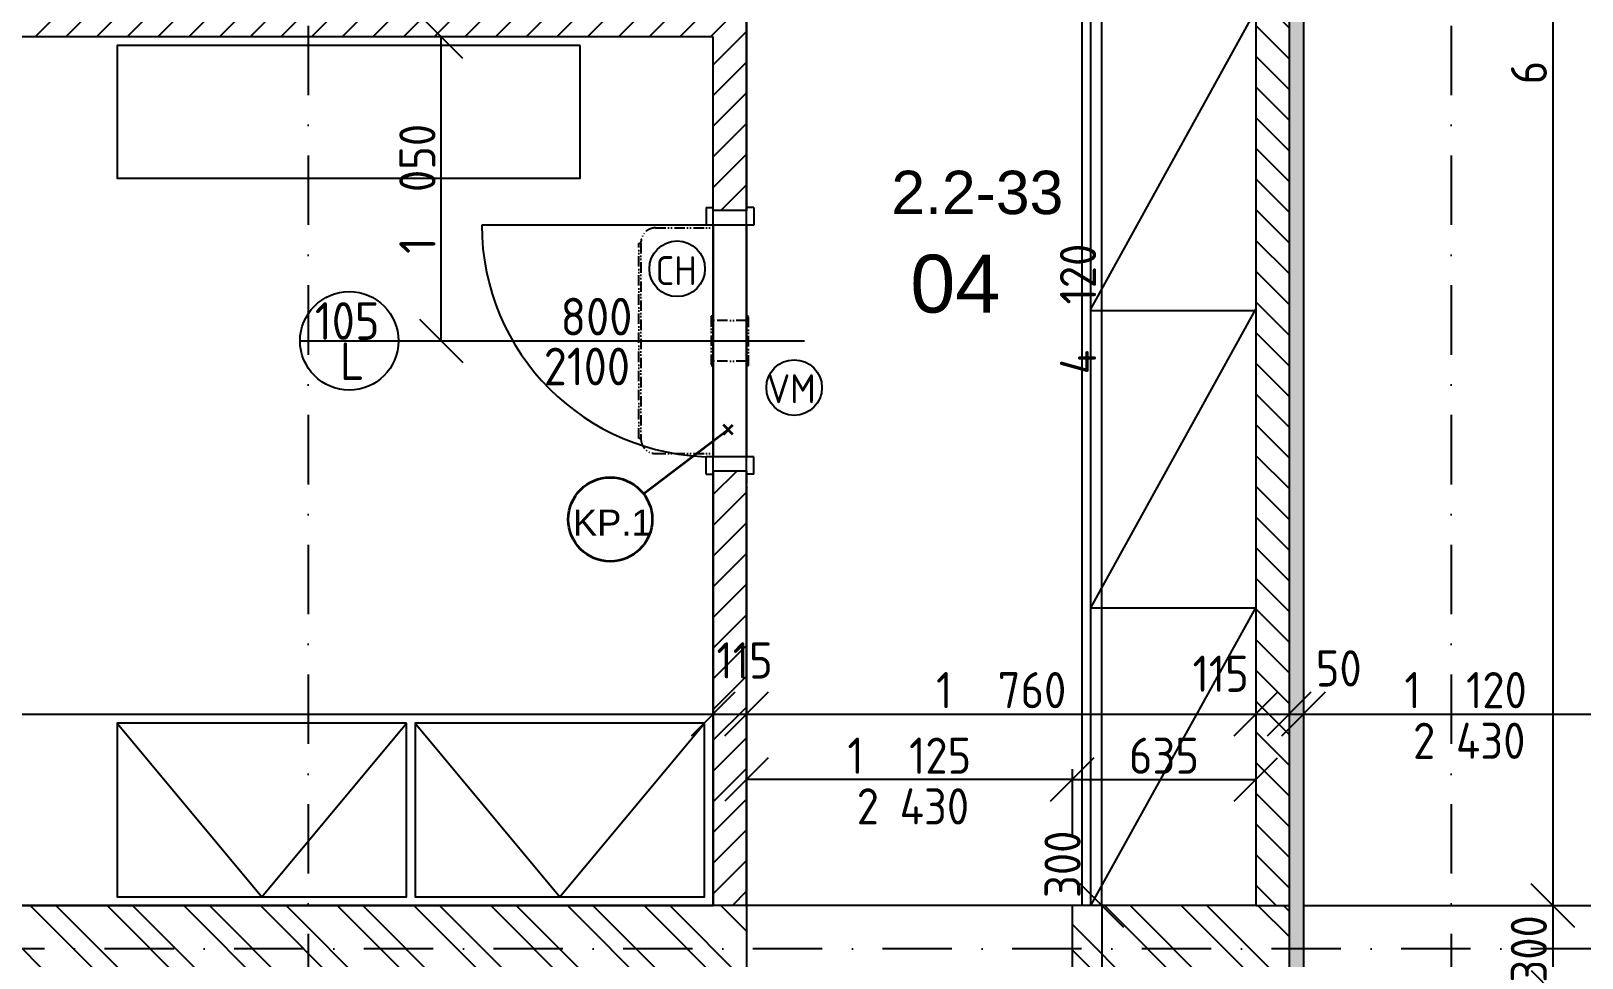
# Model space of a CAD drawing. Extents: x 4511820 to 5180432, y -1526536 to -944957.
# Drawn here: x 4984478 to 4989838, y -1238645 to -1235444 of the extents above; entities that cross this region are included whole.
import ezdxf

# ---------------------------------------------------------------- set-up
doc = ezdxf.new("R2010")
doc.units = 0
doc.header["$MEASUREMENT"] = 0
doc.linetypes.add('ACAD_ISO12W100', pattern=[22, 12, -3, 0.5, -3, 0.5, -3])
doc.linetypes.add('BODKOCIARKOVANA_3', pattern=[5.6, 3, -1.3, 0, -1.3])
doc.layers.get('0').update_dxf_attribs({"linetype": 'CONTINUOUS'})
doc.layers.get('Defpoints').update_dxf_attribs({"color": 61, "linetype": 'CONTINUOUS'})
for name, color, linetype in [('DVERE', 45, 'CONTINUOUS'), ('KÓTY', 4, 'CONTINUOUS'), ('MÚRY', 1, 'CONTINUOUS'), ('osi', 253, 'CONTINUOUS'), ('Plochy', 41, 'CONTINUOUS'), ('POPIS', 7, 'CONTINUOUS'), ('TENKÁ', 7, 'CONTINUOUS'), ('ZARIADENIE', 47, 'CONTINUOUS'), ('ZZ-chladenie', 133, 'CONTINUOUS'), ('zz-vetr', 52, 'CONTINUOUS'), ('ŠRAFY', 82, 'CONTINUOUS')]:
    doc.layers.add(name, color=color, linetype=linetype)
doc.layers.add('preklady', color=74, linetype='CONTINUOUS', lineweight=35)
doc.styles.add('ARIAL', font='arial.ttf')
doc.styles.add('STYLE1', font='isocp.shx')
doc.dimstyles.new('STANDARD-50', dxfattribs={"dimtxt": 125, "dimasz": 150, "dimexe": 10, "dimexo": 200, "dimgap": 20, "dimtad": 1, "dimdsep": 46, "dimlunit": 6, "dimtxsty": 'STYLE1', "dimblk1": 'OBLIQUE', "dimblk2": 'OBLIQUE', "dimsah": 1, "dimcen": 2.5, "dimse1": 1, "dimse2": 1, "dimadec": 0, "dimazin": 0, "dimtfac": 1, "dimtmove": 1, "dimatfit": 3, "dimldrblk": 'OBLIQUE', "dimfxl": 1, "dimtolj": 1, "dimtzin": 0, "dimarcsym": 0})
pattern_1 = [(45, (515270.5, 214751.965), (-53.0330086, 53.0330086), [])]
pattern_2 = [(135, (515810.9, -44587.94), (-132.5825215, -132.5825215), []), (135, (515810.9, -44499.55), (-132.5825215, -132.5825215), [])]

# ---------------------------------------------------------------- blocks, each defined once
blk = doc.blocks.new('SKRINA')
at = {"layer": 'ZARIADENIE'}
for p, q in [((4449069, -1324645.2), (4448469, -1324145.2)), ((4448469, -1325145.2), (4449069, -1324645.2))]:
    blk.add_line(p, q, dxfattribs=at)
blk.add_lwpolyline([(4448469, -1324145.2), (4448469, -1325145.2), (4449069, -1325145.2), (4449069, -1324145.2)], close=True, dxfattribs=at)
blk = doc.blocks.new('_OBLIQUE')
at = {"color": 0, "linetype": 'ByBlock'}
blk.add_line((-0.5, -0.5), (0.5, 0.5), dxfattribs=at)
blk = doc.blocks.new('*D30744')
at = {"layer": 'Defpoints', "color": 0}
for p in [(4986836, -1237803), (4980951, -1238464.2), (4986836, -1238464.2)]:
    blk.add_point(p, dxfattribs=at)
at = {"layer": 'KÓTY', "color": 0, "lineweight": -2}
blk.add_line((4980951, -1237803), (4986836, -1237803), dxfattribs=at)
at = {"layer": 'KÓTY', "color": 0, "linetype": 'ByBlock', "lineweight": -2, "xscale": 150, "yscale": 150, "zscale": 150, "rotation": 180}
blk.add_blockref('_OBLIQUE', (4980951, -1237803), dxfattribs=at)
at = {"layer": 'KÓTY', "color": 0, "linetype": 'ByBlock', "lineweight": -2, "xscale": 150, "yscale": 150, "zscale": 150}
blk.add_blockref('_OBLIQUE', (4986836, -1237803), dxfattribs=at)
at = {"layer": 'KÓTY', "color": 0, "insert": (4983893.5, -1237720.5), "char_height": 125, "attachment_point": 5, "style": 'STYLE1'}
blk.add_mtext('\\A1;5ﾠ885', dxfattribs=at)
blk = doc.blocks.new('*D30745')
at = {"layer": 'Defpoints', "color": 0}
for p in [(4985748, -1235464.2), (4985896, -1235464.2), (4985748, -1236514.2)]:
    blk.add_point(p, dxfattribs=at)
at = {"layer": 'KÓTY', "color": 0, "lineweight": -2}
blk.add_line((4985896, -1236514.2), (4985896, -1235464.2), dxfattribs=at)
at = {"layer": 'KÓTY', "color": 0, "linetype": 'ByBlock', "lineweight": -2, "xscale": 150, "yscale": 150, "zscale": 150}
for p, rotation in [((4985896, -1235464.2), 90), ((4985896, -1236514.2), 270)]:
    blk.add_blockref('_OBLIQUE', p, dxfattribs=dict(at, rotation=rotation))
at = {"layer": 'KÓTY', "color": 0, "insert": (4985813.5, -1235989.2), "char_height": 125, "attachment_point": 5, "rotation": 90, "style": 'STYLE1'}
blk.add_mtext('\\A1;1ﾠ050', dxfattribs=at)
blk = doc.blocks.new('*D30746')
at = {"layer": 'Defpoints', "color": 0}
for p in [(4986836, -1237803), (4986951, -1237803), (4986951, -1237803)]:
    blk.add_point(p, dxfattribs=at)
at = {"layer": 'KÓTY', "color": 0, "lineweight": -2}
blk.add_line((4986836, -1237803), (4986951, -1237803), dxfattribs=at)
at = {"layer": 'KÓTY', "color": 0, "linetype": 'ByBlock', "lineweight": -2, "xscale": 150, "yscale": 150, "zscale": 150, "rotation": 180}
blk.add_blockref('_OBLIQUE', (4986836, -1237803), dxfattribs=at)
at = {"layer": 'KÓTY', "color": 0, "linetype": 'ByBlock', "lineweight": -2, "xscale": 150, "yscale": 150, "zscale": 150}
blk.add_blockref('_OBLIQUE', (4986951, -1237803), dxfattribs=at)
at = {"layer": 'KÓTY', "color": 0, "insert": (4986944.3, -1237618), "char_height": 125, "attachment_point": 5, "style": 'STYLE1'}
blk.add_mtext('\\A1;115', dxfattribs=at)
blk = doc.blocks.new('*D30747')
at = {"layer": 'Defpoints', "color": 0}
for p in [(4986951, -1237803), (4988711, -1237803), (4988711, -1238464.2)]:
    blk.add_point(p, dxfattribs=at)
at = {"layer": 'KÓTY', "color": 0, "lineweight": -2}
blk.add_line((4986951, -1237803), (4988711, -1237803), dxfattribs=at)
at = {"layer": 'KÓTY', "color": 0, "linetype": 'ByBlock', "lineweight": -2, "xscale": 150, "yscale": 150, "zscale": 150, "rotation": 180}
blk.add_blockref('_OBLIQUE', (4986951, -1237803), dxfattribs=at)
at = {"layer": 'KÓTY', "color": 0, "linetype": 'ByBlock', "lineweight": -2, "xscale": 150, "yscale": 150, "zscale": 150}
blk.add_blockref('_OBLIQUE', (4988711, -1237803), dxfattribs=at)
at = {"layer": 'KÓTY', "color": 0, "insert": (4987831, -1237720.5), "char_height": 125, "attachment_point": 5, "style": 'STYLE1'}
blk.add_mtext('\\A1;1ﾠ760', dxfattribs=at)
blk = doc.blocks.new('*D30748')
at = {"layer": 'Defpoints', "color": 0}
for p in [(4988826, -1237803), (4988711, -1238464.2), (4988826, -1238464.2)]:
    blk.add_point(p, dxfattribs=at)
at = {"layer": 'KÓTY', "color": 0, "lineweight": -2}
blk.add_line((4988711, -1237803), (4988826, -1237803), dxfattribs=at)
at = {"layer": 'KÓTY', "color": 0, "linetype": 'ByBlock', "lineweight": -2, "xscale": 150, "yscale": 150, "zscale": 150, "rotation": 180}
blk.add_blockref('_OBLIQUE', (4988711, -1237803), dxfattribs=at)
at = {"layer": 'KÓTY', "color": 0, "linetype": 'ByBlock', "lineweight": -2, "xscale": 150, "yscale": 150, "zscale": 150}
blk.add_blockref('_OBLIQUE', (4988826, -1237803), dxfattribs=at)
at = {"layer": 'KÓTY', "color": 0, "insert": (4988589.5, -1237664), "char_height": 125, "attachment_point": 5, "style": 'STYLE1'}
blk.add_mtext('\\A1;115', dxfattribs=at)
blk = doc.blocks.new('*D30749')
at = {"layer": 'Defpoints', "color": 0}
for p in [(4988876, -1237803), (4988826, -1238464.2), (4988876, -1238464.2)]:
    blk.add_point(p, dxfattribs=at)
at = {"layer": 'KÓTY', "color": 0, "lineweight": -2}
blk.add_line((4988826, -1237803), (4988876, -1237803), dxfattribs=at)
at = {"layer": 'KÓTY', "color": 0, "linetype": 'ByBlock', "lineweight": -2, "xscale": 150, "yscale": 150, "zscale": 150, "rotation": 180}
blk.add_blockref('_OBLIQUE', (4988826, -1237803), dxfattribs=at)
at = {"layer": 'KÓTY', "color": 0, "linetype": 'ByBlock', "lineweight": -2, "xscale": 150, "yscale": 150, "zscale": 150}
blk.add_blockref('_OBLIQUE', (4988876, -1237803), dxfattribs=at)
at = {"layer": 'KÓTY', "color": 0, "insert": (4988997.5, -1237645.5), "char_height": 125, "attachment_point": 5, "style": 'STYLE1'}
blk.add_mtext('\\A1;50', dxfattribs=at)
blk = doc.blocks.new('*D30750')
at = {"layer": 'Defpoints', "color": 0}
for p in [(4989996, -1237803), (4988876, -1238464.2), (4989996, -1238464.2)]:
    blk.add_point(p, dxfattribs=at)
at = {"layer": 'KÓTY', "color": 0, "lineweight": -2}
blk.add_line((4988876, -1237803), (4989996, -1237803), dxfattribs=at)
at = {"layer": 'KÓTY', "color": 0, "linetype": 'ByBlock', "lineweight": -2, "xscale": 150, "yscale": 150, "zscale": 150, "rotation": 180}
blk.add_blockref('_OBLIQUE', (4988876, -1237803), dxfattribs=at)
at = {"layer": 'KÓTY', "color": 0, "linetype": 'ByBlock', "lineweight": -2, "xscale": 150, "yscale": 150, "zscale": 150}
blk.add_blockref('_OBLIQUE', (4989996, -1237803), dxfattribs=at)
at = {"layer": 'KÓTY', "color": 0, "insert": (4989436, -1237720.5), "char_height": 125, "attachment_point": 5, "style": 'STYLE1'}
blk.add_mtext('\\A1;1ﾠ120', dxfattribs=at)
blk = doc.blocks.new('*D30756')
at = {"layer": 'Defpoints', "color": 0}
for p in [(4988876, -1232344.2), (4988876, -1238464.2), (4989737, -1238464.2)]:
    blk.add_point(p, dxfattribs=at)
at = {"layer": 'KÓTY', "color": 0, "lineweight": -2}
blk.add_line((4989737, -1232344.2), (4989737, -1238464.2), dxfattribs=at)
at = {"layer": 'KÓTY', "color": 0, "linetype": 'ByBlock', "lineweight": -2, "xscale": 150, "yscale": 150, "zscale": 150}
for p, rotation in [((4989737, -1232344.2), 90), ((4989737, -1238464.2), 270)]:
    blk.add_blockref('_OBLIQUE', p, dxfattribs=dict(at, rotation=rotation))
at = {"layer": 'KÓTY', "color": 0, "insert": (4989654.5, -1235404.2), "char_height": 125, "attachment_point": 5, "rotation": 90, "style": 'STYLE1'}
blk.add_mtext('\\A1;6ﾠ120', dxfattribs=at)
blk = doc.blocks.new('*D30757')
at = {"layer": 'Defpoints', "color": 0}
for p in [(4989996, -1238464.2), (4989737, -1238764.2), (4989996, -1238764.2)]:
    blk.add_point(p, dxfattribs=at)
at = {"layer": 'KÓTY', "color": 0, "lineweight": -2}
blk.add_line((4989737, -1238464.2), (4989737, -1238764.2), dxfattribs=at)
at = {"layer": 'KÓTY', "color": 0, "linetype": 'ByBlock', "lineweight": -2, "xscale": 150, "yscale": 150, "zscale": 150}
for p, rotation in [((4989737, -1238464.2), 90), ((4989737, -1238764.2), 270)]:
    blk.add_blockref('_OBLIQUE', p, dxfattribs=dict(at, rotation=rotation))
at = {"layer": 'KÓTY', "color": 0, "insert": (4989654.5, -1238614.2), "char_height": 125, "attachment_point": 5, "rotation": 90, "style": 'STYLE1'}
blk.add_mtext('\\A1;300', dxfattribs=at)
blk = doc.blocks.new('*D30764')
at = {"layer": 'Defpoints', "color": 0}
for p in [(4986951, -1237799.7), (4988076, -1237799.7), (4986951, -1238029.5)]:
    blk.add_point(p, dxfattribs=at)
at = {"layer": 'KÓTY', "color": 0, "lineweight": -2}
blk.add_line((4988076, -1238029.5), (4986951, -1238029.5), dxfattribs=at)
at = {"layer": 'KÓTY', "color": 0, "linetype": 'ByBlock', "lineweight": -2, "xscale": 150, "yscale": 150, "zscale": 150, "rotation": 180}
blk.add_blockref('_OBLIQUE', (4986951, -1238029.5), dxfattribs=at)
at = {"layer": 'KÓTY', "color": 0, "linetype": 'ByBlock', "lineweight": -2, "xscale": 150, "yscale": 150, "zscale": 150}
blk.add_blockref('_OBLIQUE', (4988076, -1238029.5), dxfattribs=at)
at = {"layer": 'KÓTY', "color": 0, "insert": (4987513.5, -1237947), "char_height": 125, "attachment_point": 5, "style": 'STYLE1'}
blk.add_mtext('\\A1;1ﾠ125', dxfattribs=at)
blk = doc.blocks.new('*D30788')
at = {"layer": 'Defpoints', "color": 0}
for p in [(4988179, -1234344.2), (4988522.5, -1234344.2), (4988580, -1238464.2)]:
    blk.add_point(p, dxfattribs=at)
at = {"layer": 'KÓTY', "color": 0, "lineweight": -2}
blk.add_line((4988179, -1238464.2), (4988179, -1234344.2), dxfattribs=at)
at = {"layer": 'KÓTY', "color": 0, "linetype": 'ByBlock', "lineweight": -2, "xscale": 150, "yscale": 150, "zscale": 150}
for p, rotation in [((4988179, -1234344.2), 90), ((4988179, -1238464.2), 270)]:
    blk.add_blockref('_OBLIQUE', p, dxfattribs=dict(at, rotation=rotation))
at = {"layer": 'KÓTY', "color": 0, "insert": (4988096.5, -1236404.2), "char_height": 125, "attachment_point": 5, "rotation": 90, "style": 'STYLE1'}
blk.add_mtext('\\A1;4ﾠ120', dxfattribs=at)
blk = doc.blocks.new('*D30796')
at = {"layer": 'Defpoints', "color": 0}
for p in [(4987887.5, -1238464.2), (4987887.5, -1238764.2), (4988179, -1238764.2)]:
    blk.add_point(p, dxfattribs=at)
at = {"layer": 'KÓTY', "color": 0, "lineweight": -2}
blk.add_line((4988179, -1238464.2), (4988179, -1238764.2), dxfattribs=at)
at = {"layer": 'KÓTY', "color": 0, "linetype": 'ByBlock', "lineweight": -2, "xscale": 150, "yscale": 150, "zscale": 150}
for p, rotation in [((4988179, -1238464.2), 90), ((4988179, -1238764.2), 270)]:
    blk.add_blockref('_OBLIQUE', p, dxfattribs=dict(at, rotation=rotation))
at = {"layer": 'KÓTY', "color": 0, "insert": (4988043, -1238322), "char_height": 125, "attachment_point": 5, "rotation": 90, "style": 'STYLE1'}
blk.add_mtext('\\A1;300', dxfattribs=at)
blk = doc.blocks.new('chlj3')
at = {"layer": 'ZZ-chladenie', "linetype": 'ACAD_ISO12W100', "ltscale": 3}
for p, q in [((5005195.8, -1151691.8), (5005395.8, -1151691.8)), ((5005195.8, -1152470.8), (5005395.8, -1152470.8))]:
    blk.add_line(p, q, dxfattribs=at)
blk.add_lwpolyline([(5005145.8, -1152419.2), (5005138.4, -1152419.2), (5005138.4, -1151744.5), (5005145.8, -1151744.5)], close=True, dxfattribs=at)
for centre, start, end in [((5005195.8, -1151741.8), 90, 180), ((5005195.8, -1152420.8), 180, 270)]:
    blk.add_arc(centre, 50, start, end, dxfattribs=at)
blk = doc.blocks.new('*D31489')
at = {"layer": 'Defpoints', "color": 0}
for p in [(4988711, -1238029.5), (4988076, -1238464.2), (4988711, -1238464.2)]:
    blk.add_point(p, dxfattribs=at)
at = {"layer": 'KÓTY', "color": 0, "lineweight": -2}
blk.add_line((4988076, -1238029.5), (4988711, -1238029.5), dxfattribs=at)
at = {"layer": 'KÓTY', "color": 0, "linetype": 'ByBlock', "lineweight": -2, "xscale": 150, "yscale": 150, "zscale": 150, "rotation": 180}
blk.add_blockref('_OBLIQUE', (4988076, -1238029.5), dxfattribs=at)
at = {"layer": 'KÓTY', "color": 0, "linetype": 'ByBlock', "lineweight": -2, "xscale": 150, "yscale": 150, "zscale": 150}
blk.add_blockref('_OBLIQUE', (4988711, -1238029.5), dxfattribs=at)
at = {"layer": 'KÓTY', "color": 0, "insert": (4988393.5, -1237947), "char_height": 125, "attachment_point": 5, "style": 'STYLE1'}
blk.add_mtext('\\A1;635', dxfattribs=at)

msp = doc.modelspace()

# ---------------------------------------------------------------- hatches: boundary and pattern name
at = {"layer": 'ŠRAFY'}
h = msp.add_hatch(dxfattribs=at)
h.set_pattern_fill('DOTS', color=256, scale=250, angle=90)
h.set_pattern_definition([(90, (-71441.844, -112920.035), (-15.625, 7.8125), [0, -15.625])])
h.paths.add_polyline_path([(4988876, -1240319.226), (4988876, -1238764.226), (4988876, -1238464.226), (4988876, -1232344.226), (4988876, -1232044.226), (4988826, -1232044.226), (4988826, -1232344.226), (4988826, -1238464.226), (4988826, -1238764.226), (4988826, -1240369.226)])
at = {"layer": 'ŠRAFY', "ltscale": 0.25}
h = msp.add_hatch(dxfattribs=at)
h.set_pattern_fill('ANSI31', color=256, scale=600, angle=90, style=0)
h.set_pattern_definition([(135, (-2976355.03, 109742.89), (-53.0330086, -53.0330086), [])])
h.paths.add_polyline_path([(4988826, -1238464.226), (4988826, -1232344.226), (4988711, -1232344.226), (4988711, -1234229.226), (4988711, -1234344.226), (4988711, -1238464.226)])
h = msp.add_hatch(dxfattribs=at)
h.set_pattern_fill('ANSI31', color=256, scale=600, style=0)
h.set_pattern_definition(pattern_1)
h.paths.add_polyline_path([(4980951, -1235464.226), (4986836, -1235464.226), (4986836, -1236064.226), (4986951, -1236064.226), (4986951, -1235349.226), (4986201, -1235349.226), (4986201, -1235299.226), (4986086, -1235299.226), (4986086, -1235349.226), (4980951, -1235349.226)])
h = msp.add_hatch(dxfattribs=at)
h.set_pattern_fill('ANSI31', color=256, scale=600, style=0)
h.set_pattern_definition(pattern_1)
h.paths.add_polyline_path([(4986951, -1236964.226), (4986836, -1236964.226), (4986836, -1236974.226), (4986836, -1238464.226), (4986951, -1238464.226), (4986951, -1237009.226), (4986951, -1236974.226)])
at = {"layer": 'ŠRAFY'}
h = msp.add_hatch(dxfattribs=at)
h.set_pattern_fill('ANSI32', color=256, scale=500, angle=90)
h.set_pattern_definition(pattern_2)
h.paths.add_polyline_path([(4986951, -1238464.226), (4986836, -1238464.226), (4980951, -1238464.226), (4980951, -1238764.226), (4986951, -1238764.226)])
h = msp.add_hatch(dxfattribs=at)
h.set_pattern_fill('ANSI32', color=256, scale=500, angle=90)
h.set_pattern_definition(pattern_2)
h.paths.add_polyline_path([(4988826, -1238464.226), (4988711, -1238464.226), (4988076, -1238464.226), (4988076, -1238764.226), (4988711, -1238764.226), (4988826, -1238764.226)])

# ---------------------------------------------------------------- linework, layer by layer
at = {"layer": 'DVERE', "ltscale": 0.25}
for p, q in [((4986811, -1236054.226), (4986811, -1236114.226)), ((4986811, -1236054.226), (4986836, -1236054.226)), ((4986976, -1236054.226), (4986951, -1236054.226)), ((4986976, -1236054.226), (4986976, -1236114.226)), ((4986836, -1236114.226), (4986036, -1236114.226)), ((4986976, -1236114.226), (4986811, -1236114.226)), ((4986836, -1236114.226), (4986836, -1236914.226)), ((4986951, -1236114.226), (4986951, -1236914.226)), ((4985408, -1236514.226), (4985748, -1236514.226)), ((4985748, -1236514.226), (4987150.656, -1236514.226)), ((4986811, -1236974.226), (4986811, -1236914.226)), ((4986976, -1236914.226), (4986811, -1236914.226)), ((4986976, -1236974.226), (4986976, -1236914.226)), ((4986811, -1236974.226), (4986836, -1236974.226)), ((4986976, -1236974.226), (4986951, -1236974.226))]:
    msp.add_line(p, q, dxfattribs=at)
msp.add_circle((4985578, -1236514.226), 170, dxfattribs=at)
msp.add_arc((4986836, -1236114.226), 800, 180, 270, dxfattribs=at)
at = {"layer": 'KÓTY'}
msp.add_line((4988076, -1237993.226), (4988076, -1238223.035), dxfattribs=at)
at = {"layer": 'MÚRY'}
for p, q in [((4988876, -1232044.226), (4988876, -1240319.226)), ((4988711, -1234344.226), (4988711, -1238464.226)), ((4986836, -1235464.226), (4980951, -1235464.226)), ((4986836, -1236964.226), (4986836, -1238464.226)), ((4986951, -1237014.226), (4986951, -1238764.226)), ((4986836, -1238464.226), (4980951, -1238464.226)), ((4988711, -1238464.226), (4988076, -1238464.226)), ((4988076, -1238464.226), (4988076, -1238764.226))]:
    msp.add_line(p, q, dxfattribs=at)
at = {"layer": 'MÚRY', "ltscale": 0.25}
for p, q in [((4986951, -1235349.226), (4986951, -1236064.226)), ((4986836, -1236064.226), (4986836, -1235464.226)), ((4986951, -1236064.226), (4986836, -1236064.226)), ((4986951, -1236964.226), (4986836, -1236964.226)), ((4986951, -1236964.226), (4986951, -1237009.226))]:
    msp.add_line(p, q, dxfattribs=at)
at = {"layer": 'osi', "linetype": 'BODKOCIARKOVANA_3', "ltscale": 80}
for p, q in [((4985436, -1223327.035), (4985436, -1260844.226)), ((4989386, -1223327.035), (4989386, -1260844.226)), ((5041881, -1238614.226), (4978211, -1238614.226))]:
    msp.add_line(p, q, dxfattribs=at)
at = {"layer": 'Plochy'}
for points in [[(4990591, -1232344.226), (4988876, -1232344.226), (4988876, -1238464.226), (4990591, -1238464.226)], [(4986951, -1238464.226), (4986951, -1235349.226), (4986201, -1235349.226), (4986201, -1234344.226), (4988711, -1234344.226), (4988711, -1238464.226)], [(4986836, -1235464.226), (4980951, -1235464.226), (4980951, -1238464.226), (4986836, -1238464.226)]]:
    msp.add_lwpolyline(points, close=True, dxfattribs=at)
at = {"layer": 'preklady'}
for p, q in [((4986887.5, -1236821.035), (4986595.445, -1237042.991)), ((4986870.882, -1236837.651), (4986904.116, -1236804.417)), ((4986904.117, -1236837.652), (4986870.883, -1236804.418))]:
    msp.add_line(p, q, dxfattribs=at)
at = {"layer": 'preklady', "ltscale": 0.25}
msp.add_circle((4986480, -1237130.726), 145, dxfattribs=at)
at = {"layer": 'TENKÁ'}
for p, q in [((4988826, -1232044.226), (4988826, -1240369.226)), ((4986951, -1238464.226), (4986836, -1238464.226)), ((4988711, -1238464.226), (4988826, -1238464.226))]:
    msp.add_line(p, q, dxfattribs=at)
at = {"layer": 'TENKÁ', "linetype": 'ACAD_ISO12W100', "ltscale": 10}
for p, q in [((4988076, -1238464.226), (4986951, -1238464.226)), ((4988876, -1238464.226), (4989996, -1238464.226))]:
    msp.add_line(p, q, dxfattribs=at)
at = {"layer": 'ZARIADENIE'}
for p, q in [((4988111, -1238464.226), (4988111, -1234354.226)), ((4988141, -1238464.226), (4988141, -1234354.226)), ((4988141, -1236404.226), (4988711, -1235371.726)), ((4988141, -1237436.726), (4988711, -1236404.226)), ((4988141, -1236409.226), (4988711, -1236409.226)), ((4988141, -1237436.726), (4988711, -1237436.726)), ((4988141, -1238464.226), (4988711, -1237436.726))]:
    msp.add_line(p, q, dxfattribs=at)
at = {"layer": 'ZARIADENIE', "color": 45, "ltscale": 0.25}
msp.add_lwpolyline([(4986376, -1235494.226), (4984776, -1235494.226), (4984776, -1235951.993), (4986376, -1235951.993)], close=True, dxfattribs=at)
at = {"layer": 'ZZ-chladenie'}
msp.add_circle((4986711.11, -1236265.278), 96, dxfattribs=at)
at = {"layer": 'zz-vetr', "linetype": 'ACAD_ISO12W100', "lineweight": -2, "ltscale": 3}
for p, q in [((4986951, -1236444.226), (4986836, -1236444.226)), ((4986951, -1236584.226), (4986836, -1236584.226))]:
    msp.add_line(p, q, dxfattribs=at)
for points in [[(4986829, -1236599.226), (4986836, -1236599.226), (4986836, -1236429.226), (4986829, -1236429.226)], [(4986951, -1236599.226), (4986958, -1236599.226), (4986958, -1236429.226), (4986951, -1236429.226)]]:
    msp.add_lwpolyline(points, close=True, dxfattribs=at)
at = {"layer": 'zz-vetr'}
msp.add_circle((4987115.47, -1236675.592), 96, dxfattribs=at)

# ---------------------------------------------------------------- block references
at = {"layer": 'ZARIADENIE', "color": 2, "rotation": 270}
for p in [(6309921.191, 3210634.774), (6310951.191, 3210634.774)]:
    msp.add_blockref('SKRINA', p, dxfattribs=at)
at = {"layer": 'ZZ-chladenie'}
msp.add_blockref('chlj3', (-18559.821, -84432.345), dxfattribs=at)

# ---------------------------------------------------------------- texts
at = {"layer": 'DVERE', "style": 'STYLE1'}
for s, p in [('105', (4985458.97, -1236510.726)), ('L', (4985545.97, -1236649.363))]:
    msp.add_text(s, height=130, dxfattribs=at).set_placement(p)
at = {"layer": 'KÓTY', "char_height": 125, "attachment_point": 5, "style": 'STYLE1'}
for insert in [(4989448.498, -1237895.492), (4987525.998, -1238121.992)]:
    msp.add_mtext('\\A1;2 430', dxfattribs=dict(at, insert=insert))
at = {"layer": 'POPIS', "lineweight": 40, "ltscale": 0.25, "style": 'ARIAL'}
for s, height, p in [('2.2-33', 150, (4987451.411, -1236076.614)), ('04', 200, (4987516.938, -1236416.653))]:
    msp.add_text(s, height=height, dxfattribs=at).set_placement(p)
at = {"layer": 'preklady', "linetype": 'Continuous', "lineweight": 20, "style": 'ARIAL'}
msp.add_text('KP.1', height=90, dxfattribs=at).set_placement((4986350.736, -1237186.983))
at = {"layer": 'TENKÁ', "linetype": 'Continuous', "style": 'STYLE1'}
for s, p in [('800', (4986308.176, -1236495.643)), ('2100', (4986250.191, -1236667.75))]:
    msp.add_text(s, height=130, dxfattribs=at).set_placement(p)
at = {"layer": 'ZZ-chladenie', "style": 'STYLE1'}
msp.add_text('CH', height=100, dxfattribs=at).set_placement((4986636.482, -1236321.477))
at = {"layer": 'zz-vetr', "style": 'STYLE1'}
msp.add_text('VM', height=100, dxfattribs=at).set_placement((4987021.163, -1236729.605))

# ---------------------------------------------------------------- dimensions: what is measured, and where the dimension line sits
at = {"layer": 'KÓTY'}
for base, p1, p2, picture, middle in [((4989737, -1238464.226), (4988876, -1232344.226), (4988876, -1238464.226), '*D30756', (4989654.457, -1235404.226)), ((4988179, -1234344.226), (4988580, -1238464.226), (4988522.5, -1234344.226), '*D30788', (4988096.457, -1236404.226)), ((4985896, -1235464.226), (4985748, -1236514.226), (4985748, -1235464.226), '*D30745', (4985813.457, -1235989.226)), ((4989737, -1238764.226), (4989996, -1238464.226), (4989996, -1238764.226), '*D30757', (4989654.5, -1238614.226))]:
    dim = msp.add_linear_dim(base=base, p1=p1, p2=p2, angle=90, dimstyle='STANDARD-50', dxfattribs=at)
    dim.commit()
    dim.dimension.update_dxf_attribs({"geometry": picture, "text_midpoint": middle})
for base, p1, p2, picture, middle in [((4986951, -1237803.035), (4986836, -1237803.035), (4986951, -1237803.035), '*D30746', (4986944.25, -1237618.035)), ((4986836, -1237803.035), (4980951, -1238464.226), (4986836, -1238464.226), '*D30744', (4983893.5, -1237720.492)), ((4988711, -1237803.035), (4986951, -1237803.035), (4988711, -1238464.226), '*D30747', (4987831, -1237720.492)), ((4989996, -1237803.035), (4988876, -1238464.226), (4989996, -1238464.226), '*D30750', (4989436, -1237720.492)), ((4986951, -1238029.535), (4988076, -1237799.726), (4986951, -1237799.726), '*D30764', (4987513.5, -1237946.992))]:
    dim = msp.add_linear_dim(base=base, p1=p1, p2=p2, dimstyle='STANDARD-50', dxfattribs=at)
    dim.commit()
    dim.dimension.update_dxf_attribs({"geometry": picture, "text_midpoint": middle})
for base, p1, p2, picture, middle in [((4988826, -1237803.035), (4988711, -1238464.226), (4988826, -1238464.226), '*D30748', (4988589.5, -1237746.535)), ((4988876, -1237803.035), (4988826, -1238464.226), (4988876, -1238464.226), '*D30749', (4988997.5, -1237728.035))]:
    dim = msp.add_linear_dim(base=base, p1=p1, p2=p2, dimstyle='STANDARD-50', dxfattribs=at)
    dim.commit()
    dim.dimension.update_dxf_attribs({"geometry": picture, "text_midpoint": middle, "dimtype": 160})
dim = msp.add_linear_dim(base=(4988711, -1238029.535), p1=(4988076, -1238464.226), p2=(4988711, -1238464.226), dimstyle='STANDARD-50', override={"dimtxsty": 'STYLE1', "dimldrblk": 'OBLIQUE'}, dxfattribs=at)
dim.commit()
dim.dimension.update_dxf_attribs({"geometry": '*D31489', "text_midpoint": (4988393.5, -1237947.035)})
dim = msp.add_linear_dim(base=(4988179, -1238764.226), p1=(4987887.5, -1238464.226), p2=(4987887.5, -1238764.226), angle=90, dimstyle='STANDARD-50', dxfattribs=at)
dim.commit()
dim.dimension.update_dxf_attribs({"geometry": '*D30796', "text_midpoint": (4988125.5, -1238322.035), "dimtype": 160})

doc.saveas('drawing.dxf')
